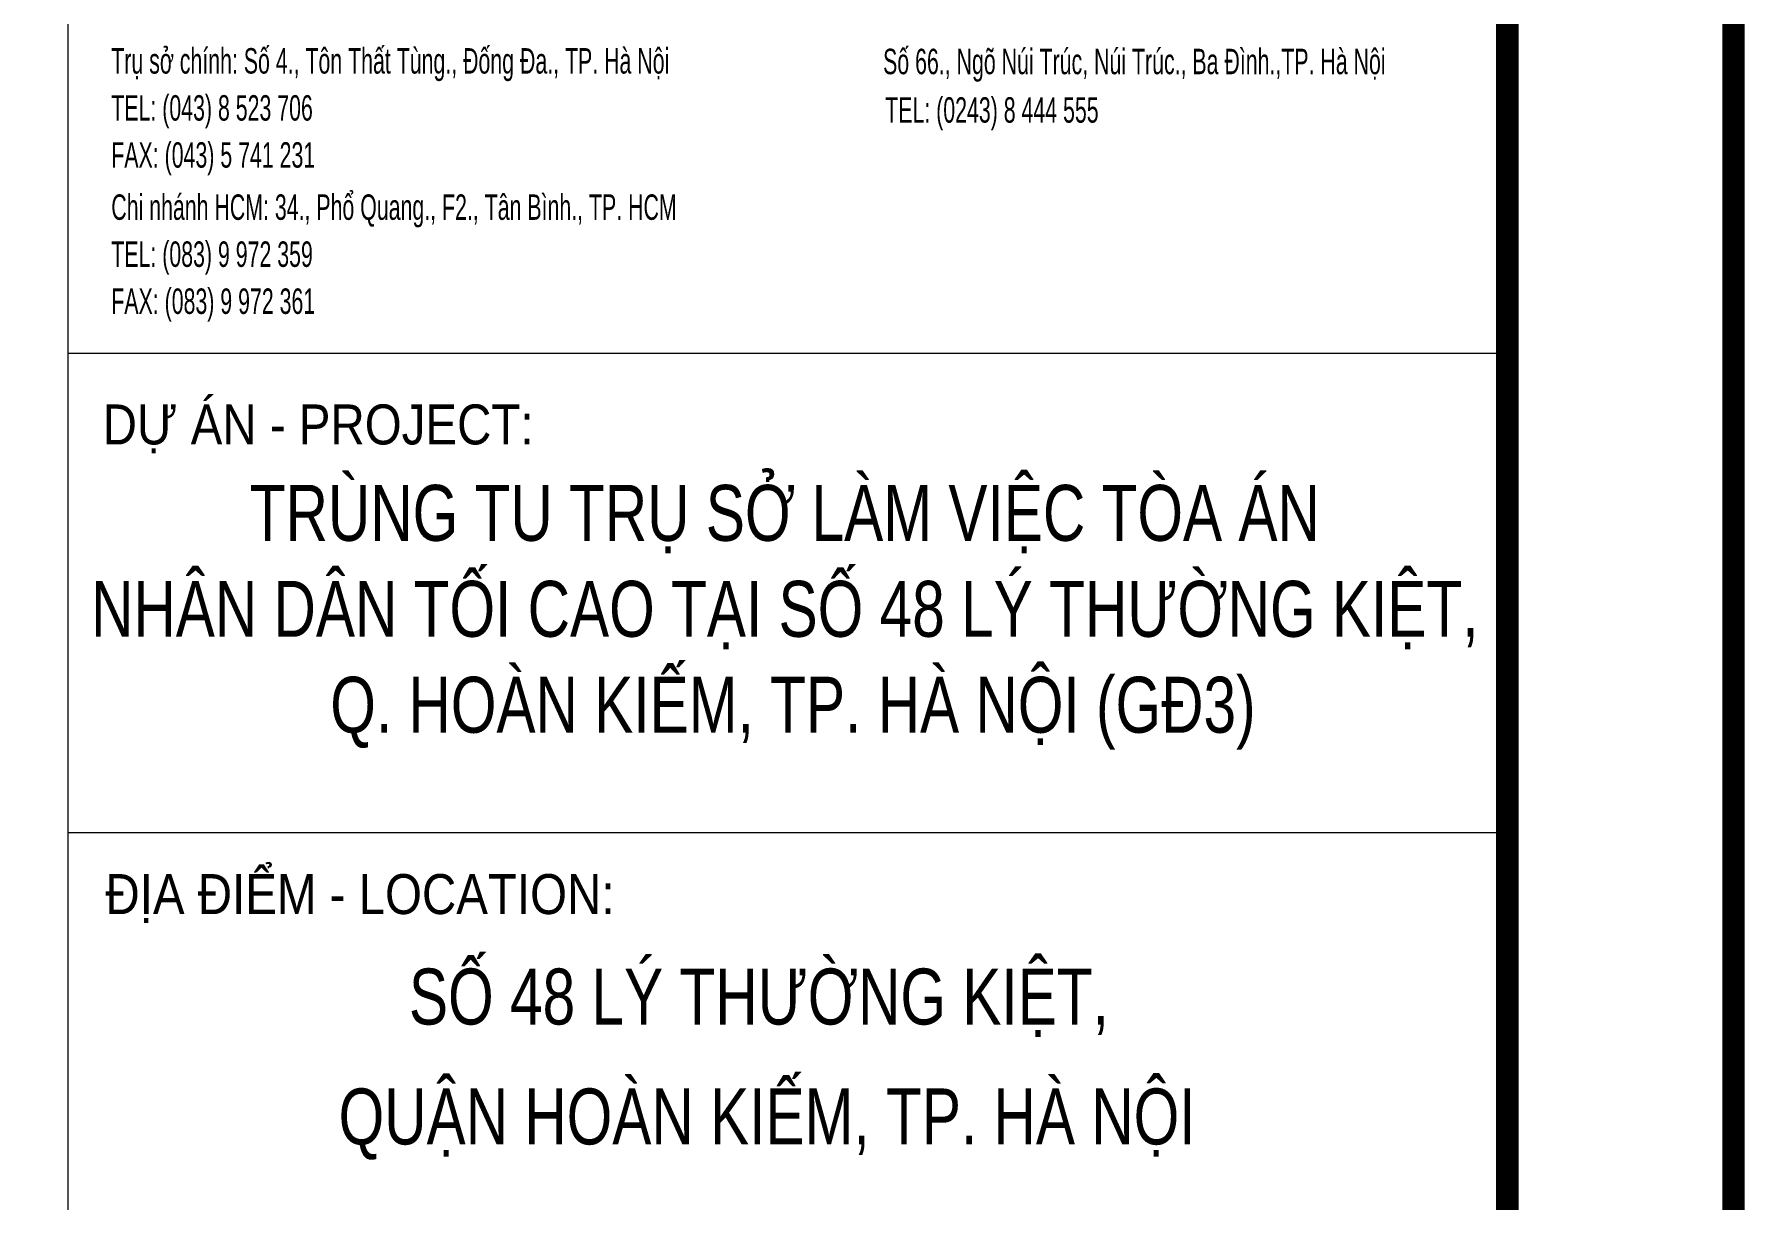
# Model space of a CAD drawing. Header units: millimetres. Extents: x -470 to 125, y -325 to 641.
# Drawn here: x 49.8 to 125.4, y 377.2 to 428.7 of the extents above; entities that cross this region are included whole.
import ezdxf
from ezdxf.enums import TextEntityAlignment as Align

# ---------------------------------------------------------------- set-up
doc = ezdxf.new("R2010")
doc.units = ezdxf.units.MM
doc.header["$MEASUREMENT"] = 0
doc.layers.add('N2-TEXT02', color=2, linetype='Continuous', lineweight=20)
doc.styles.add('Arial', font='arial_1.ttf')

msp = doc.modelspace()

# ---------------------------------------------------------------- linework, layer by layer
at = {"layer": 'N2-TEXT02'}
for p, q in [((51.29, 630.526), (51.29, 230.526)), ((51.29, 414.6), (114.926, 414.6)), ((51.29, 393.388), (114.926, 393.388)), ((51.29, 393.388), (114.926, 393.388))]:
    msp.add_line(p, q, dxfattribs=at)
at = {"layer": 'N2-TEXT02', "const_width": 1}
for points in [[(-469.074, 220.526), (124.926, 220.526), (124.926, 640.526), (-469.074, 640.526)], [(-444.074, 230.526), (-444.074, 630.526), (114.926, 630.526), (114.926, 230.526)]]:
    msp.add_lwpolyline(points, close=True, dxfattribs=at)

# ---------------------------------------------------------------- texts
at = {"layer": 'N2-TEXT02', "style": 'Arial', "width": 0.6}
for s, p in [('Trụ sở chính: Số 4., Tôn Thất Tùng., Đống Đa., TP. Hà Nội', (53.21, 426.957)), ('Số 66., Ngõ Núi Trúc, Núi Trúc., Ba Đình.,TP. Hà Nội', (87.331, 426.93)), ('TEL: (043) 8 523 706', (53.21, 424.877)), ('TEL: (0243) 8 444 555   ', (87.425, 424.786)), ('FAX: (043) 5 741 231', (53.21, 422.797)), ('Chi nhánh HCM: 34., Phổ Quang., F2., Tân Bình., TP. HCM', (53.21, 420.489)), ('TEL: (083) 9 972 359', (53.21, 418.409)), ('FAX: (083) 9 972 361', (53.21, 416.329))]:
    msp.add_text(s, height=1.12489, dxfattribs=at).set_placement(p)
at = {"layer": 'N2-TEXT02', "style": 'Arial', "width": 0.85}
for s, p in [('DỰ ÁN - PROJECT:', (52.828, 411.441)), ('ĐỊA ĐIỂM - LOCATION:', (52.951, 390.672))]:
    msp.add_text(s, height=1.76768, dxfattribs=at).set_placement(p, align=Align.MIDDLE_LEFT)
at = {"layer": 'N2-TEXT02', "style": 'Arial', "width": 0.75}
for s, p in [('TRÙNG TU TRỤ SỞ LÀM VIỆC TÒA ÁN ', (83.346, 406.292)), ('NHÂN DÂN TỐI CAO TẠI SỐ 48 LÝ THƯỜNG KIỆT, ', (83.346, 402.049)), ('Q. HOÀN KIẾM, TP. HÀ NỘI (GĐ3)', (83.346, 397.807)), ('SỐ 48 LÝ THƯỜNG KIỆT, ', (82.202, 384.903)), ('QUẬN HOÀN KIẾM, TP. HÀ NỘI', (82.202, 379.6))]:
    msp.add_text(s, height=2.47475, dxfattribs=at).set_placement(p, align=Align.CENTER)

doc.saveas('drawing.dxf')
